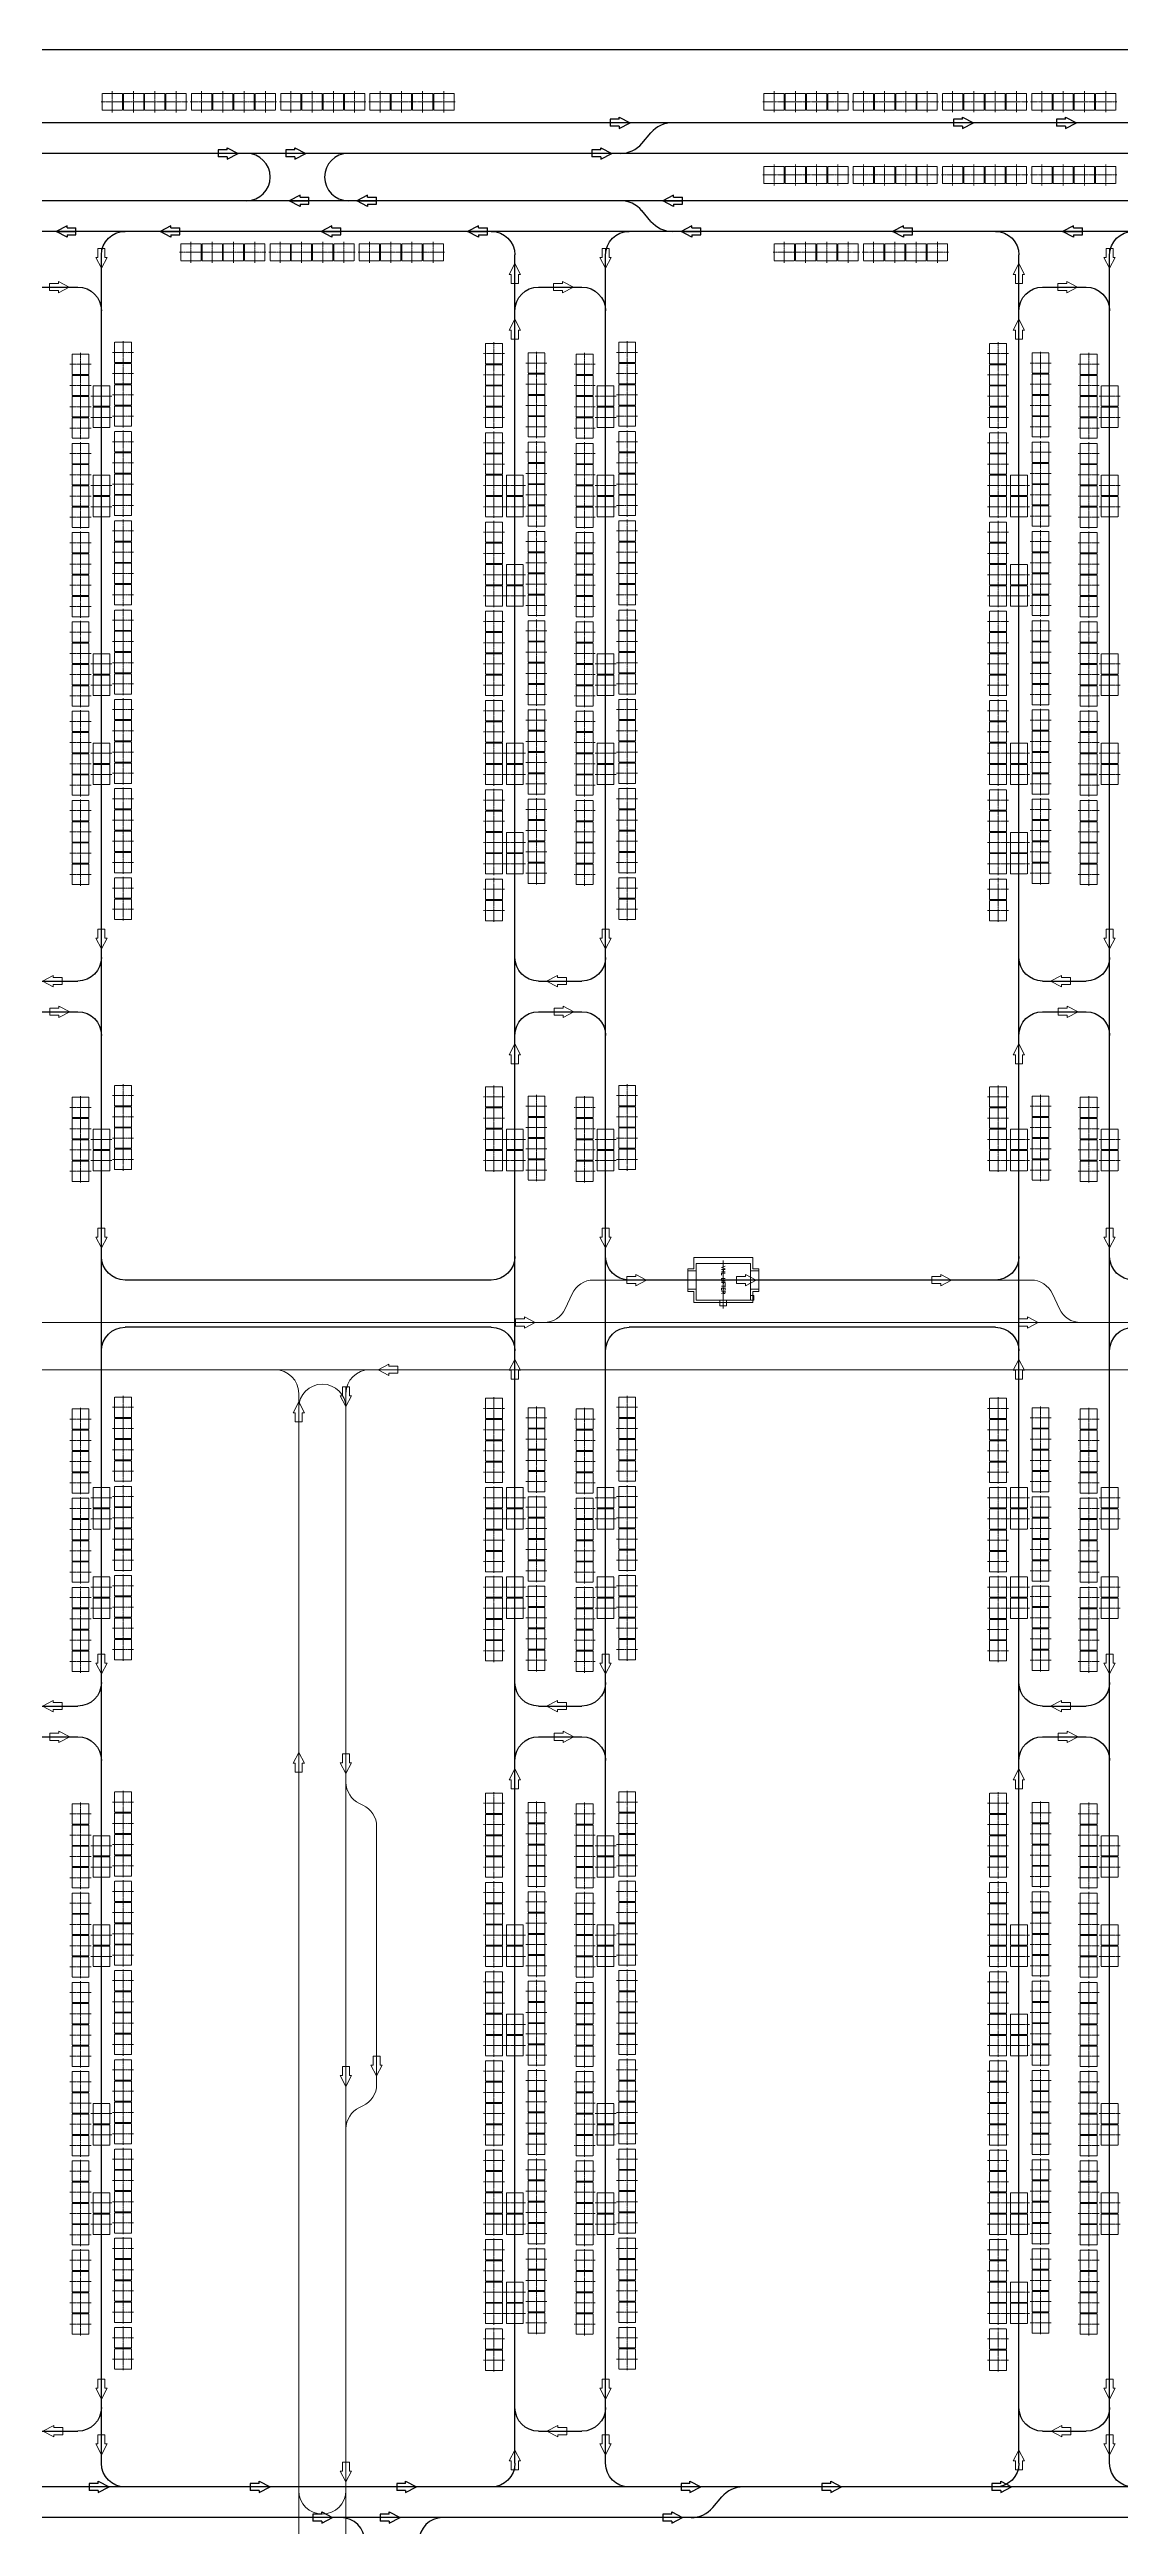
# Model space of a CAD drawing. Header units: millimetres. Extents: x -128 to 670218, y 27186 to 149492.
# Drawn here: x 475648 to 498322, y 80349 to 132785 of the extents above; entities that cross this region are included whole.
import ezdxf
from ezdxf.enums import TextEntityAlignment as Align

# ---------------------------------------------------------------- set-up
doc = ezdxf.new("R2010")
doc.units = ezdxf.units.MM
for name, pattern in [('ACAD_ISO08W100', [36, 24, -3, 6, -3]), ('AM_ISO08W050', [18, 12, -1.5, 3, -1.5]), ('XAT-M16_6F_EQ Layout_20211120$0$ACAD_ISO08W100', [36, 24, -3, 6, -3])]:
    doc.linetypes.add(name, pattern=pattern)
for name, color, linetype, lineweight in [('_CLINE', 4, 'XAT-M16_6F_EQ Layout_20211120$0$ACAD_ISO08W100', 9), ('CL', 4, 'Continuous', 9), ('CLINE', 4, 'ACAD_ISO08W100', 9), ('DIRECT', 40, 'Continuous', 9), ('LINE_EQ', 4, 'AM_ISO08W050', 20), ('LINE_STB', 151, 'Continuous', 30), ('Rail Block(Upper)', 191, 'Continuous', 18), ('Rail_H6022(Upper)', 6, 'Continuous', 18), ('TXT', 3, 'Continuous', 9), ('ZONE', 8, 'Continuous', 9)]:
    doc.layers.add(name, color=color, linetype=linetype, lineweight=lineweight)
doc.layers.add('Rail_H4822(Lower)', color=7, linetype='Continuous')
doc.styles.add('CF-FNT', font='romans.shx', dxfattribs={"width": 0.85, "bigfont": 'bigfont.shx'})

# ---------------------------------------------------------------- blocks, each defined once
blk = doc.blocks.new('*U3')
at = {"color": 0, "linetype": 'ByBlock'}
for p, q in [((-120, -230), (0, 0)), ((0, 0), (0, -420)), ((120, -230), (0, 0)), ((-75, -230), (-120, -230)), ((-75, -230), (-75, -420)), ((75, -420), (-75, -420)), ((75, -230), (75, -420)), ((75, -230), (120, -230))]:
    blk.add_line(p, q, dxfattribs=at)
blk = doc.blocks.new('A$C31676947')
at = {"layer": 'Rail_H4822(Lower)'}
for p, q in [((500, 47250), (500, 500)), ((2420, 47250), (2420, 500)), ((1000, 46570), (1920, 46570)), ((1000, 31870), (1920, 31870)), ((1000, 31220), (1920, 31220)), ((1000, 16520), (1920, 16520)), ((1000, 15870), (1920, 15870)), ((1000, 1180), (1920, 1180))]:
    blk.add_line(p, q, dxfattribs=at)
for centre, start, end in [((0, 47250), 0, 90), ((2920, 47250), 90, 180), ((1000, 46070), 90, 180), ((1920, 46070), 0, 90), ((1000, 32370), 180, 270), ((1920, 32370), 270, 0), ((1000, 30720), 90, 180), ((1920, 30720), 0, 90), ((0, 23700), 270, 0), ((2920, 23700), 180, 270), ((0, 21700), 0, 90), ((2920, 21700), 90, 180), ((1000, 17020), 180, 270), ((1920, 17020), 270, 0), ((1000, 15370), 90, 180), ((1920, 15370), 0, 90), ((1000, 1680), 180, 270), ((1920, 1680), 270, 0), ((0, 500), 270, 0), ((2920, 500), 180, 270)]:
    blk.add_arc(centre, 500, start, end, dxfattribs=at)
at = {"layer": 'DIRECT'}
for p, rotation in [((500, 46970), 180), ((1180, 46570), 89.99999999999999), ((500, 32550), 180), ((500, 23880), 180), ((500, 17200), 180), ((500, 1860), 180), ((500, 680), 180), ((1740, 1180), 270)]:
    blk.add_blockref('*U3', p, dxfattribs=dict(at, rotation=rotation))
for p in [(2420, 47070), (2420, 45890), (2420, 30540), (2420, 21520), (2420, 15190), (2420, 780)]:
    blk.add_blockref('*U3', p, dxfattribs=at)
at = {"layer": 'DIRECT', "lineweight": -2}
for p, rotation in [((1750, 31870), 270), ((1170, 31220), 89.99999999999999), ((1750, 16520), 270), ((1170, 15870), 89.99999999999999)]:
    blk.add_blockref('*U3', p, dxfattribs=dict(at, rotation=rotation))
blk = doc.blocks.new('*U568')
at = {"color": 0, "linetype": 'ByBlock'}
for p, q in [((-120, -230), (0, 0)), ((0, 0), (0, -420)), ((120, -230), (0, 0)), ((-75, -230), (-120, -230)), ((-75, -230), (-75, -420)), ((75, -420), (-75, -420)), ((75, -230), (75, -420)), ((75, -230), (120, -230))]:
    blk.add_line(p, q, dxfattribs=at)
blk = doc.blocks.new('*U569')
at = {"color": 0, "linetype": 'ByBlock'}
for p, q in [((-120, -230), (0, 0)), ((0, 0), (0, -420)), ((120, -230), (0, 0)), ((-75, -230), (-120, -230)), ((-75, -230), (-75, -420)), ((75, -420), (-75, -420)), ((75, -230), (75, -420)), ((75, -230), (120, -230))]:
    blk.add_line(p, q, dxfattribs=at)
blk = doc.blocks.new('*U552')
at = {"color": 0, "linetype": 'ByBlock'}
for p, q in [((-120, -230), (0, 0)), ((0, 0), (0, -420)), ((120, -230), (0, 0)), ((-75, -230), (-120, -230)), ((-75, -230), (-75, -420)), ((75, -420), (-75, -420)), ((75, -230), (75, -420)), ((75, -230), (120, -230))]:
    blk.add_line(p, q, dxfattribs=at)
blk = doc.blocks.new('*U504')
at = {"color": 0, "linetype": 'ByBlock'}
for p, q in [((-120, -230), (0, 0)), ((0, 0), (0, -420)), ((120, -230), (0, 0)), ((-75, -230), (-120, -230)), ((-75, -230), (-75, -420)), ((75, -420), (-75, -420)), ((75, -230), (75, -420)), ((75, -230), (120, -230))]:
    blk.add_line(p, q, dxfattribs=at)
blk = doc.blocks.new('*U505')
at = {"color": 0, "linetype": 'ByBlock'}
for p, q in [((-120, -230), (0, 0)), ((0, 0), (0, -420)), ((120, -230), (0, 0)), ((-75, -230), (-120, -230)), ((-75, -230), (-75, -420)), ((75, -420), (-75, -420)), ((75, -230), (75, -420)), ((75, -230), (120, -230))]:
    blk.add_line(p, q, dxfattribs=at)
blk = doc.blocks.new('*U419')
at = {"color": 0, "linetype": 'ByBlock'}
for p, q in [((-120, -230), (0, 0)), ((0, 0), (0, -420)), ((120, -230), (0, 0)), ((-75, -230), (-120, -230)), ((-75, -230), (-75, -420)), ((75, -420), (-75, -420)), ((75, -230), (75, -420)), ((75, -230), (120, -230))]:
    blk.add_line(p, q, dxfattribs=at)
blk = doc.blocks.new('*U446')
at = {"color": 0, "linetype": 'ByBlock'}
for p, q in [((-120, -230), (0, 0)), ((0, 0), (0, -420)), ((120, -230), (0, 0)), ((-75, -230), (-120, -230)), ((-75, -230), (-75, -420)), ((75, -420), (-75, -420)), ((75, -230), (75, -420)), ((75, -230), (120, -230))]:
    blk.add_line(p, q, dxfattribs=at)
blk = doc.blocks.new('*U710')
at = {"color": 0, "linetype": 'ByBlock'}
for p, q in [((-120, -230), (0, 0)), ((0, 0), (0, -420)), ((120, -230), (0, 0)), ((-75, -230), (-120, -230)), ((-75, -230), (-75, -420)), ((75, -420), (-75, -420)), ((75, -230), (75, -420)), ((75, -230), (120, -230))]:
    blk.add_line(p, q, dxfattribs=at)
blk = doc.blocks.new('*U711')
at = {"color": 0, "linetype": 'ByBlock'}
for p, q in [((-120, -230), (0, 0)), ((0, 0), (0, -420)), ((120, -230), (0, 0)), ((-75, -230), (-120, -230)), ((-75, -230), (-75, -420)), ((75, -420), (-75, -420)), ((75, -230), (75, -420)), ((75, -230), (120, -230))]:
    blk.add_line(p, q, dxfattribs=at)
blk = doc.blocks.new('*U742')
at = {"color": 0, "linetype": 'ByBlock'}
for p, q in [((-120, -230), (0, 0)), ((0, 0), (0, -420)), ((120, -230), (0, 0)), ((-75, -230), (-120, -230)), ((-75, -230), (-75, -420)), ((75, -420), (-75, -420)), ((75, -230), (75, -420)), ((75, -230), (120, -230))]:
    blk.add_line(p, q, dxfattribs=at)
blk = doc.blocks.new('*U743')
at = {"color": 0, "linetype": 'ByBlock'}
for p, q in [((-120, -230), (0, 0)), ((0, 0), (0, -420)), ((120, -230), (0, 0)), ((-75, -230), (-120, -230)), ((-75, -230), (-75, -420)), ((75, -420), (-75, -420)), ((75, -230), (75, -420)), ((75, -230), (120, -230))]:
    blk.add_line(p, q, dxfattribs=at)
blk = doc.blocks.new('*U744')
at = {"color": 0, "linetype": 'ByBlock'}
for p, q in [((-120, -230), (0, 0)), ((0, 0), (0, -420)), ((120, -230), (0, 0)), ((-75, -230), (-120, -230)), ((-75, -230), (-75, -420)), ((75, -420), (-75, -420)), ((75, -230), (75, -420)), ((75, -230), (120, -230))]:
    blk.add_line(p, q, dxfattribs=at)
blk = doc.blocks.new('*U745')
at = {"color": 0, "linetype": 'ByBlock'}
for p, q in [((-120, -230), (0, 0)), ((0, 0), (0, -420)), ((120, -230), (0, 0)), ((-75, -230), (-120, -230)), ((-75, -230), (-75, -420)), ((75, -420), (-75, -420)), ((75, -230), (75, -420)), ((75, -230), (120, -230))]:
    blk.add_line(p, q, dxfattribs=at)
blk = doc.blocks.new('*U726')
at = {"color": 0, "linetype": 'ByBlock'}
for p, q in [((-120, -230), (0, 0)), ((0, 0), (0, -420)), ((120, -230), (0, 0)), ((-75, -230), (-120, -230)), ((-75, -230), (-75, -420)), ((75, -420), (-75, -420)), ((75, -230), (75, -420)), ((75, -230), (120, -230))]:
    blk.add_line(p, q, dxfattribs=at)
blk = doc.blocks.new('*U727')
at = {"color": 0, "linetype": 'ByBlock'}
for p, q in [((-120, -230), (0, 0)), ((0, 0), (0, -420)), ((120, -230), (0, 0)), ((-75, -230), (-120, -230)), ((-75, -230), (-75, -420)), ((75, -420), (-75, -420)), ((75, -230), (75, -420)), ((75, -230), (120, -230))]:
    blk.add_line(p, q, dxfattribs=at)
blk = doc.blocks.new('*U728')
at = {"color": 0, "linetype": 'ByBlock'}
for p, q in [((-120, -230), (0, 0)), ((0, 0), (0, -420)), ((120, -230), (0, 0)), ((-75, -230), (-120, -230)), ((-75, -230), (-75, -420)), ((75, -420), (-75, -420)), ((75, -230), (75, -420)), ((75, -230), (120, -230))]:
    blk.add_line(p, q, dxfattribs=at)
blk = doc.blocks.new('*U729')
at = {"color": 0, "linetype": 'ByBlock'}
for p, q in [((-120, -230), (0, 0)), ((0, 0), (0, -420)), ((120, -230), (0, 0)), ((-75, -230), (-120, -230)), ((-75, -230), (-75, -420)), ((75, -420), (-75, -420)), ((75, -230), (75, -420)), ((75, -230), (120, -230))]:
    blk.add_line(p, q, dxfattribs=at)
blk = doc.blocks.new('*U681')
at = {"color": 0, "linetype": 'ByBlock'}
for p, q in [((-120, -230), (0, 0)), ((0, 0), (0, -420)), ((120, -230), (0, 0)), ((-75, -230), (-120, -230)), ((-75, -230), (-75, -420)), ((75, -420), (-75, -420)), ((75, -230), (75, -420)), ((75, -230), (120, -230))]:
    blk.add_line(p, q, dxfattribs=at)
blk = doc.blocks.new('*U682')
at = {"color": 0, "linetype": 'ByBlock'}
for p, q in [((-120, -230), (0, 0)), ((0, 0), (0, -420)), ((120, -230), (0, 0)), ((-75, -230), (-120, -230)), ((-75, -230), (-75, -420)), ((75, -420), (-75, -420)), ((75, -230), (75, -420)), ((75, -230), (120, -230))]:
    blk.add_line(p, q, dxfattribs=at)
blk = doc.blocks.new('*U391')
at = {"color": 0, "linetype": 'ByBlock'}
for p, q in [((-120, -230), (0, 0)), ((0, 0), (0, -420)), ((120, -230), (0, 0)), ((-75, -230), (-120, -230)), ((-75, -230), (-75, -420)), ((75, -420), (-75, -420)), ((75, -230), (75, -420)), ((75, -230), (120, -230))]:
    blk.add_line(p, q, dxfattribs=at)
blk = doc.blocks.new('*U392')
at = {"color": 0, "linetype": 'ByBlock'}
for p, q in [((-120, -230), (0, 0)), ((0, 0), (0, -420)), ((120, -230), (0, 0)), ((-75, -230), (-120, -230)), ((-75, -230), (-75, -420)), ((75, -420), (-75, -420)), ((75, -230), (75, -420)), ((75, -230), (120, -230))]:
    blk.add_line(p, q, dxfattribs=at)
blk = doc.blocks.new('*U393')
at = {"color": 0, "linetype": 'ByBlock'}
for p, q in [((-120, -230), (0, 0)), ((0, 0), (0, -420)), ((120, -230), (0, 0)), ((-75, -230), (-120, -230)), ((-75, -230), (-75, -420)), ((75, -420), (-75, -420)), ((75, -230), (75, -420)), ((75, -230), (120, -230))]:
    blk.add_line(p, q, dxfattribs=at)
blk = doc.blocks.new('*U394')
at = {"color": 0, "linetype": 'ByBlock'}
for p, q in [((-120, -230), (0, 0)), ((0, 0), (0, -420)), ((120, -230), (0, 0)), ((-75, -230), (-120, -230)), ((-75, -230), (-75, -420)), ((75, -420), (-75, -420)), ((75, -230), (75, -420)), ((75, -230), (120, -230))]:
    blk.add_line(p, q, dxfattribs=at)
blk = doc.blocks.new('*U303')
at = {"color": 0, "linetype": 'ByBlock'}
for p, q in [((-120, -230), (0, 0)), ((0, 0), (0, -420)), ((120, -230), (0, 0)), ((-75, -230), (-120, -230)), ((-75, -230), (-75, -420)), ((75, -420), (-75, -420)), ((75, -230), (75, -420)), ((75, -230), (120, -230))]:
    blk.add_line(p, q, dxfattribs=at)
blk = doc.blocks.new('*U304')
at = {"color": 0, "linetype": 'ByBlock'}
for p, q in [((-120, -230), (0, 0)), ((0, 0), (0, -420)), ((120, -230), (0, 0)), ((-75, -230), (-120, -230)), ((-75, -230), (-75, -420)), ((75, -420), (-75, -420)), ((75, -230), (75, -420)), ((75, -230), (120, -230))]:
    blk.add_line(p, q, dxfattribs=at)
blk = doc.blocks.new('EG-TR_ARW_1-2')
at = {"color": 0, "linetype": 'ByBlock'}
for p, q in [((-120, -230), (0, 0)), ((0, 0), (0, -420)), ((120, -230), (0, 0)), ((-75, -230), (-120, -230)), ((-75, -230), (-75, -420)), ((75, -420), (-75, -420)), ((75, -230), (75, -420)), ((75, -230), (120, -230))]:
    blk.add_line(p, q, dxfattribs=at)
blk = doc.blocks.new('A$C90e8e326')
at = {"layer": 'Rail_H6022(Upper)'}
for p, q in [((485526, 76790), (485675, 77110)), ((486128, 77400), (495389, 77400)), ((495991, 76790), (495842, 77110)), ((341241, 76500), (534316, 76500)), ((534316, 75500), (342241, 75500)), ((479886, 75000), (479886, 28750)), ((480886, 75000), (480886, 28750)), ((481246, 66284), (481175, 66316)), ((481536, 65830), (481536, 60370)), ((481246, 59916), (481175, 59884))]:
    blk.add_line(p, q, dxfattribs=at)
for centre, start, end in [((486128, 76900), 90, 155.1118), ((495389, 76900), 24.8882, 90), ((485073, 77000), 270, 335.1118), ((496444, 77000), 204.8882, 270), ((479386, 75000), 0, 90), ((480386, 74695), 0, 180), ((481386, 75000), 90, 180), ((481386, 66770), 180, 245.1118), ((481036, 65830), 0, 65.1118), ((481036, 60370), 294.8882, 0), ((481386, 59430), 114.8882, 180), ((480386, 51775), 180, 0)]:
    blk.add_arc(centre, 500, start, end, dxfattribs=at)
for p, xscale, rotation in [((487250, 77400), -1, 270), ((495544, 76500), -1, 270), ((481566, 75500), -1.000000000000001, 90), ((480886, 74720), -1, 180), ((480886, 66950), -1, 180), ((481536, 60550), -1, 180), ((480886, 60330), -1, 180), ((480886, 51955), -1, 180)]:
    blk.add_blockref('EG-TR_ARW_1-2', p, dxfattribs=dict(at, xscale=xscale, rotation=rotation))
at = {"layer": 'Rail_H6022(Upper)', "lineweight": -2, "xscale": -1, "rotation": 270}
for p in [(493708, 77400), (484893, 76500)]:
    blk.add_blockref('EG-TR_ARW_1-2', p, dxfattribs=at)
at = {"layer": 'Rail_H6022(Upper)', "xscale": -1}
for p in [(479886, 74820), (479886, 67400)]:
    blk.add_blockref('EG-TR_ARW_1-2', p, dxfattribs=at)
blk = doc.blocks.new('*U825')
at = {"color": 0, "linetype": 'ByBlock', "lineweight": -2}
for points in [[(-350, -575), (-350, 575), (425, 575), (425, -575)], [(196, 575), (196, 750), (-196, 750), (-196, 575)], [(545, -72), (545, 72), (425, 72), (425, -72)], [(196, -750), (196, -575), (-196, -575), (-196, -750)]]:
    blk.add_lwpolyline(points, close=True, dxfattribs=at)
at = {"color": 0}
blk.add_lwpolyline([(325, 650), (325, 575), (425, 575), (425, 650)], close=True, dxfattribs=at)
at = {"layer": 'CL'}
blk.add_line((0, 750), (0, -750), dxfattribs=at)
at = {"layer": 'CLINE'}
blk.add_line((-411, 0), (604, 0), dxfattribs=at)
at = {"layer": 'ZONE'}
for p, q in [((-240, 625), (-475, 625)), ((-475, 625), (-475, -625)), ((-240, 625), (-240, 750)), ((-240, 750), (240, 750)), ((240, 750), (240, 625)), ((240, 625), (475, 625)), ((475, 625), (475, -625)), ((-475, -625), (-240, -625)), ((-240, -625), (-240, -750)), ((-240, -750), (240, -750)), ((240, -750), (240, -625)), ((475, -625), (240, -625))]:
    blk.add_line(p, q, dxfattribs=at)
at = {"layer": 'DIRECT', "lineweight": -2}
blk.add_blockref('EG-TR_ARW_1-2', (0, 700), dxfattribs=at)
at = {"layer": 'TXT', "style": 'CF-FNT', "flags": 8}
blk.add_attdef('UNITID', text='', height=80, dxfattribs=at).set_placement((0, 0), align=Align.MIDDLE_CENTER)
blk = doc.blocks.new('XAT-M16_6F_EQ Layout_20211120$0$EG-12_FOUP_(01)-pv')
at = {"layer": '_CLINE'}
for p, q in [((0, 211), (0, -235)), ((-239, -12), (239, -12))]:
    blk.add_line(p, q, dxfattribs=at)
at = {"layer": 'LINE_EQ'}
blk.add_lwpolyline([(-215, 166), (-215, -190), (215, -190), (215, 166)], close=True, dxfattribs=at)

msp = doc.modelspace()

# ---------------------------------------------------------------- linework, layer by layer
msp.add_lwpolyline([(438756, 132785), (534517, 132785), (534517, 79986), (438756, 79986)], close=True)
at = {"layer": 'Rail_H4822(Lower)'}
for p, q in [((669038, 131236), (407708, 131236)), ((666119, 130586), (407708, 130586)), ((488189, 130798), (488381, 131025)), ((668038, 129586), (408931, 129586)), ((488381, 129148), (488189, 129375)), ((667388, 128936), (414398, 128936)), ((485000, 106736), (477247, 106736)), ((495673, 106736), (487920, 106736)), ((485000, 105736), (477247, 105736)), ((495673, 105736), (487920, 105736)), ((667388, 81186), (414398, 81186)), ((489689, 80748), (489881, 80975)), ((667114, 80536), (411771, 80536))]:
    msp.add_line(p, q, dxfattribs=at)
for centre, radius, start, end in [((488838, 130636), 600, 90, 139.6984), ((479821, 130086), 500, 270, 90), ((481971, 130086), 500, 90, 270), ((487731, 131186), 600, 270, 319.6984), ((487731, 128986), 600, 40.3016, 90), ((488838, 129536), 600, 220.3016, 270), ((490338, 80586), 600, 90, 139.6984), ((481821, 80036), 500, 270, 90), ((483971, 80036), 500, 90, 270), ((489231, 81136), 600, 270, 319.6984)]:
    msp.add_arc(centre, radius, start, end, dxfattribs=at)

# ---------------------------------------------------------------- block references
at = {"layer": 'LINE_EQ', "rotation": 89.99999999999999}
for p in [(476735, 125448), (487408, 125448), (498081, 125448), (476735, 124998), (487408, 124998), (498081, 124998), (476735, 123558), (485488, 123558), (487408, 123558), (496161, 123558), (498081, 123558), (476735, 123108), (485488, 123108), (487408, 123108), (496161, 123108), (498081, 123108), (485488, 121668), (496161, 121668), (485488, 121218), (496161, 121218), (476735, 119778), (476735, 119328), (487408, 119778), (487408, 119328), (498081, 119778), (498081, 119328), (476735, 117888), (485488, 117888), (487408, 117888), (496161, 117888), (498081, 117888), (476735, 117438), (485488, 117438), (487408, 117438), (496161, 117438), (498081, 117438), (485488, 115998), (496161, 115998), (485488, 115548), (496161, 115548), (476735, 109714), (485488, 109714), (487408, 109714), (496161, 109714), (498081, 109714), (476735, 109264), (485488, 109264), (487408, 109264), (496161, 109264), (498081, 109264), (476735, 102127), (485488, 102127), (487408, 102127), (496161, 102127), (498081, 102127), (476735, 101677), (485488, 101677), (487408, 101677), (496161, 101677), (498081, 101677), (476735, 100237), (485488, 100237), (487408, 100237), (496161, 100237), (498081, 100237), (476735, 99787), (485488, 99787), (487408, 99787), (496161, 99787), (498081, 99787), (476735, 94758), (487408, 94758), (498081, 94758), (476735, 94308), (487408, 94308), (498081, 94308), (476735, 92868), (485488, 92868), (487408, 92868), (496161, 92868), (498081, 92868), (476735, 92418), (485488, 92418), (487408, 92418), (496161, 92418), (498081, 92418), (485488, 90978), (485488, 90528), (496161, 90978), (496161, 90528), (476735, 89088), (487408, 89088), (498081, 89088), (476735, 88638), (487408, 88638), (498081, 88638), (476735, 87198), (485488, 87198), (487408, 87198), (496161, 87198), (498081, 87198), (476735, 86748), (485488, 86748), (487408, 86748), (496161, 86748), (498081, 86748), (485488, 85308), (496161, 85308), (485488, 84858), (496161, 84858)]:
    msp.add_blockref('XAT-M16_6F_EQ Layout_20211120$0$EG-12_FOUP_(01)-pv', p, dxfattribs=at)
at = {"layer": 'LINE_STB'}
for p in [(476977, 131691), (477427, 131691), (477877, 131691), (478327, 131691), (478867, 131691), (479317, 131691), (479767, 131691), (480217, 131691), (480757, 131691), (481207, 131691), (481657, 131691), (482107, 131691), (482647, 131691), (483097, 131691), (483547, 131691), (483997, 131691), (490989, 131692), (491439, 131692), (491889, 131692), (492339, 131692), (492879, 131692), (493329, 131692), (493779, 131692), (494229, 131692), (494769, 131692), (495219, 131692), (495669, 131692), (496119, 131692), (496659, 131692), (497109, 131692), (497559, 131692), (498009, 131692), (490989, 130143), (491439, 130143), (491889, 130143), (492339, 130143), (492879, 130143), (493329, 130143), (493779, 130143), (494229, 130143), (494769, 130143), (495219, 130143), (495669, 130143), (496119, 130143), (496659, 130143), (497109, 130143), (497559, 130143), (498009, 130143)]:
    msp.add_blockref('XAT-M16_6F_EQ Layout_20211120$0$EG-12_FOUP_(01)-pv', p, dxfattribs=at)
for p, rotation in [((478642, 128481), 180), ((479092, 128481), 180), ((479542, 128481), 180), ((479992, 128481), 180), ((480532, 128481), 180), ((480982, 128481), 180), ((481432, 128481), 180), ((481882, 128481), 180), ((482422, 128481), 180), ((482872, 128481), 180), ((483322, 128481), 180), ((483772, 128481), 180), ((491205, 128481), 180), ((491655, 128481), 180), ((492105, 128481), 180), ((492555, 128481), 180), ((493095, 128481), 180), ((493545, 128481), 180), ((493995, 128481), 180), ((494445, 128481), 180), ((477192, 126374), 89.99999999999999), ((485045, 126348), 89.99999999999999), ((485945, 126149), 89.99999999999999), ((487865, 126374), 89.99999999999999), ((495718, 126348), 89.99999999999999), ((496618, 126149), 89.99999999999999), ((476292, 126123), 89.99999999999999), ((476292, 125673), 89.99999999999999), ((477192, 125924), 89.99999999999999), ((485045, 125898), 89.99999999999999), ((485945, 125699), 89.99999999999999), ((486965, 126123), 89.99999999999999), ((486965, 125673), 89.99999999999999), ((487865, 125924), 89.99999999999999), ((495718, 125898), 89.99999999999999), ((496618, 125699), 89.99999999999999), ((497638, 126123), 89.99999999999999), ((497638, 125673), 89.99999999999999), ((476292, 125223), 89.99999999999999), ((477192, 125474), 89.99999999999999), ((485045, 125448), 89.99999999999999), ((485945, 125249), 89.99999999999999), ((486965, 125223), 89.99999999999999), ((487865, 125474), 89.99999999999999), ((495718, 125448), 89.99999999999999), ((496618, 125249), 89.99999999999999), ((497638, 125223), 89.99999999999999), ((476292, 124773), 89.99999999999999), ((477192, 125024), 89.99999999999999), ((485045, 124998), 89.99999999999999), ((485945, 124799), 89.99999999999999), ((486965, 124773), 89.99999999999999), ((487865, 125024), 89.99999999999999), ((495718, 124998), 89.99999999999999), ((496618, 124799), 89.99999999999999), ((497638, 124773), 89.99999999999999), ((476292, 124233), 89.99999999999999), ((477192, 124484), 89.99999999999999), ((485045, 124458), 89.99999999999999), ((485945, 124259), 89.99999999999999), ((486965, 124233), 89.99999999999999), ((487865, 124484), 89.99999999999999), ((495718, 124458), 89.99999999999999), ((496618, 124259), 89.99999999999999), ((497638, 124233), 89.99999999999999), ((476292, 123783), 89.99999999999999), ((477192, 124034), 89.99999999999999), ((477192, 123584), 89.99999999999999), ((485045, 124008), 89.99999999999999), ((485045, 123558), 89.99999999999999), ((485945, 123809), 89.99999999999999), ((486965, 123783), 89.99999999999999), ((487865, 124034), 89.99999999999999), ((487865, 123584), 89.99999999999999), ((495718, 124008), 89.99999999999999), ((495718, 123558), 89.99999999999999), ((496618, 123809), 89.99999999999999), ((497638, 123783), 89.99999999999999), ((476292, 123333), 89.99999999999999), ((477192, 123134), 89.99999999999999), ((485045, 123108), 89.99999999999999), ((485945, 123359), 89.99999999999999), ((486965, 123333), 89.99999999999999), ((487865, 123134), 89.99999999999999), ((495718, 123108), 89.99999999999999), ((496618, 123359), 89.99999999999999), ((497638, 123333), 89.99999999999999), ((476292, 122883), 89.99999999999999), ((477192, 122594), 89.99999999999999), ((485045, 122568), 89.99999999999999), ((485945, 122909), 89.99999999999999), ((486965, 122883), 89.99999999999999), ((487865, 122594), 89.99999999999999), ((495718, 122568), 89.99999999999999), ((496618, 122909), 89.99999999999999), ((497638, 122883), 89.99999999999999), ((476292, 122343), 89.99999999999999), ((477192, 122144), 89.99999999999999), ((485045, 122118), 89.99999999999999), ((485945, 122369), 89.99999999999999), ((486965, 122343), 89.99999999999999), ((487865, 122144), 89.99999999999999), ((495718, 122118), 89.99999999999999), ((496618, 122369), 89.99999999999999), ((497638, 122343), 89.99999999999999), ((476292, 121893), 89.99999999999999), ((476292, 121443), 89.99999999999999), ((477192, 121694), 89.99999999999999), ((485045, 121668), 89.99999999999999), ((485945, 121919), 89.99999999999999), ((485945, 121469), 89.99999999999999), ((486965, 121893), 89.99999999999999), ((486965, 121443), 89.99999999999999), ((487865, 121694), 89.99999999999999), ((495718, 121668), 89.99999999999999), ((496618, 121919), 89.99999999999999), ((496618, 121469), 89.99999999999999), ((497638, 121893), 89.99999999999999), ((497638, 121443), 89.99999999999999), ((476292, 120993), 89.99999999999999), ((477192, 121244), 89.99999999999999), ((485045, 121218), 89.99999999999999), ((485945, 121019), 89.99999999999999), ((486965, 120993), 89.99999999999999), ((487865, 121244), 89.99999999999999), ((495718, 121218), 89.99999999999999), ((496618, 121019), 89.99999999999999), ((497638, 120993), 89.99999999999999), ((476292, 120453), 89.99999999999999), ((477192, 120704), 89.99999999999999), ((485045, 120678), 89.99999999999999), ((485945, 120479), 89.99999999999999), ((486965, 120453), 89.99999999999999), ((487865, 120704), 89.99999999999999), ((495718, 120678), 89.99999999999999), ((496618, 120479), 89.99999999999999), ((497638, 120453), 89.99999999999999), ((476292, 120003), 89.99999999999999), ((477192, 120254), 89.99999999999999), ((485045, 120228), 89.99999999999999), ((485945, 120029), 89.99999999999999), ((486965, 120003), 89.99999999999999), ((487865, 120254), 89.99999999999999), ((495718, 120228), 89.99999999999999), ((496618, 120029), 89.99999999999999), ((497638, 120003), 89.99999999999999), ((476292, 119553), 89.99999999999999), ((477192, 119804), 89.99999999999999), ((477192, 119354), 89.99999999999999), ((485045, 119778), 89.99999999999999), ((485045, 119328), 89.99999999999999), ((485945, 119579), 89.99999999999999), ((486965, 119553), 89.99999999999999), ((487865, 119804), 89.99999999999999), ((487865, 119354), 89.99999999999999), ((495718, 119778), 89.99999999999999), ((495718, 119328), 89.99999999999999), ((496618, 119579), 89.99999999999999), ((497638, 119553), 89.99999999999999), ((476292, 119103), 89.99999999999999), ((477192, 118814), 89.99999999999999), ((485945, 119129), 89.99999999999999), ((486965, 119103), 89.99999999999999), ((487865, 118814), 89.99999999999999), ((496618, 119129), 89.99999999999999), ((497638, 119103), 89.99999999999999), ((476292, 118563), 89.99999999999999), ((477192, 118364), 89.99999999999999), ((485045, 118788), 89.99999999999999), ((485045, 118338), 89.99999999999999), ((485945, 118589), 89.99999999999999), ((486965, 118563), 89.99999999999999), ((487865, 118364), 89.99999999999999), ((495718, 118788), 89.99999999999999), ((495718, 118338), 89.99999999999999), ((496618, 118589), 89.99999999999999), ((497638, 118563), 89.99999999999999), ((476292, 118113), 89.99999999999999), ((477192, 117914), 89.99999999999999), ((485045, 117888), 89.99999999999999), ((485945, 118139), 89.99999999999999), ((486965, 118113), 89.99999999999999), ((487865, 117914), 89.99999999999999), ((495718, 117888), 89.99999999999999), ((496618, 118139), 89.99999999999999), ((497638, 118113), 89.99999999999999), ((476292, 117663), 89.99999999999999), ((477192, 117464), 89.99999999999999), ((485045, 117438), 89.99999999999999), ((485945, 117689), 89.99999999999999), ((485945, 117239), 89.99999999999999), ((486965, 117663), 89.99999999999999), ((487865, 117464), 89.99999999999999), ((495718, 117438), 89.99999999999999), ((496618, 117689), 89.99999999999999), ((496618, 117239), 89.99999999999999), ((497638, 117663), 89.99999999999999), ((476292, 117213), 89.99999999999999), ((477192, 116924), 89.99999999999999), ((485045, 116898), 89.99999999999999), ((485945, 116699), 89.99999999999999), ((486965, 117213), 89.99999999999999), ((487865, 116924), 89.99999999999999), ((495718, 116898), 89.99999999999999), ((496618, 116699), 89.99999999999999), ((497638, 117213), 89.99999999999999), ((476292, 116673), 89.99999999999999), ((476292, 116223), 89.99999999999999), ((477192, 116474), 89.99999999999999), ((485045, 116448), 89.99999999999999), ((485945, 116249), 89.99999999999999), ((486965, 116673), 89.99999999999999), ((486965, 116223), 89.99999999999999), ((487865, 116474), 89.99999999999999), ((495718, 116448), 89.99999999999999), ((496618, 116249), 89.99999999999999), ((497638, 116673), 89.99999999999999), ((497638, 116223), 89.99999999999999), ((476292, 115773), 89.99999999999999), ((477192, 116024), 89.99999999999999), ((485045, 115998), 89.99999999999999), ((485945, 115799), 89.99999999999999), ((486965, 115773), 89.99999999999999), ((487865, 116024), 89.99999999999999), ((495718, 115998), 89.99999999999999), ((496618, 115799), 89.99999999999999), ((497638, 115773), 89.99999999999999), ((476292, 115323), 89.99999999999999), ((477192, 115574), 89.99999999999999), ((485045, 115548), 89.99999999999999), ((485945, 115349), 89.99999999999999), ((486965, 115323), 89.99999999999999), ((487865, 115574), 89.99999999999999), ((495718, 115548), 89.99999999999999), ((496618, 115349), 89.99999999999999), ((497638, 115323), 89.99999999999999), ((477192, 115034), 89.99999999999999), ((485045, 115008), 89.99999999999999), ((487865, 115034), 89.99999999999999), ((495718, 115008), 89.99999999999999), ((477192, 114584), 89.99999999999999), ((485045, 114558), 89.99999999999999), ((487865, 114584), 89.99999999999999), ((495718, 114558), 89.99999999999999), ((477192, 110640), 89.99999999999999), ((485045, 110614), 89.99999999999999), ((485945, 110415), 89.99999999999999), ((487865, 110640), 89.99999999999999), ((495718, 110614), 89.99999999999999), ((496618, 110415), 89.99999999999999), ((476292, 110389), 89.99999999999999), ((476292, 109939), 89.99999999999999), ((477192, 110190), 89.99999999999999), ((485045, 110164), 89.99999999999999), ((485945, 109965), 89.99999999999999), ((486965, 110389), 89.99999999999999), ((486965, 109939), 89.99999999999999), ((487865, 110190), 89.99999999999999), ((495718, 110164), 89.99999999999999), ((496618, 109965), 89.99999999999999), ((497638, 110389), 89.99999999999999), ((497638, 109939), 89.99999999999999), ((476292, 109489), 89.99999999999999), ((477192, 109740), 89.99999999999999), ((485045, 109714), 89.99999999999999), ((485945, 109515), 89.99999999999999), ((486965, 109489), 89.99999999999999), ((487865, 109740), 89.99999999999999), ((495718, 109714), 89.99999999999999), ((496618, 109515), 89.99999999999999), ((497638, 109489), 89.99999999999999), ((476292, 109039), 89.99999999999999), ((477192, 109290), 89.99999999999999), ((485045, 109264), 89.99999999999999), ((485945, 109065), 89.99999999999999), ((486965, 109039), 89.99999999999999), ((487865, 109290), 89.99999999999999), ((495718, 109264), 89.99999999999999), ((496618, 109065), 89.99999999999999), ((497638, 109039), 89.99999999999999), ((476292, 103792), 89.99999999999999), ((477192, 104043), 89.99999999999999), ((477192, 103593), 89.99999999999999), ((485045, 104017), 89.99999999999999), ((485945, 103818), 89.99999999999999), ((486965, 103792), 89.99999999999999), ((487865, 104043), 89.99999999999999), ((487865, 103593), 89.99999999999999), ((495718, 104017), 89.99999999999999), ((496618, 103818), 89.99999999999999), ((497638, 103792), 89.99999999999999), ((476292, 103342), 89.99999999999999), ((477192, 103143), 89.99999999999999), ((485045, 103567), 89.99999999999999), ((485045, 103117), 89.99999999999999), ((485945, 103368), 89.99999999999999), ((486965, 103342), 89.99999999999999), ((487865, 103143), 89.99999999999999), ((495718, 103567), 89.99999999999999), ((495718, 103117), 89.99999999999999), ((496618, 103368), 89.99999999999999), ((497638, 103342), 89.99999999999999), ((476292, 102892), 89.99999999999999), ((477192, 102693), 89.99999999999999), ((485045, 102667), 89.99999999999999), ((485945, 102918), 89.99999999999999), ((486965, 102892), 89.99999999999999), ((487865, 102693), 89.99999999999999), ((495718, 102667), 89.99999999999999), ((496618, 102918), 89.99999999999999), ((497638, 102892), 89.99999999999999), ((476292, 102442), 89.99999999999999), ((477192, 102153), 89.99999999999999), ((485045, 102127), 89.99999999999999), ((485945, 102468), 89.99999999999999), ((486965, 102442), 89.99999999999999), ((487865, 102153), 89.99999999999999), ((495718, 102127), 89.99999999999999), ((496618, 102468), 89.99999999999999), ((497638, 102442), 89.99999999999999), ((476292, 101902), 89.99999999999999), ((477192, 101703), 89.99999999999999), ((485045, 101677), 89.99999999999999), ((485945, 101928), 89.99999999999999), ((486965, 101902), 89.99999999999999), ((487865, 101703), 89.99999999999999), ((495718, 101677), 89.99999999999999), ((496618, 101928), 89.99999999999999), ((497638, 101902), 89.99999999999999), ((476292, 101452), 89.99999999999999), ((476292, 101002), 89.99999999999999), ((477192, 101253), 89.99999999999999), ((485045, 101227), 89.99999999999999), ((485945, 101478), 89.99999999999999), ((485945, 101028), 89.99999999999999), ((486965, 101452), 89.99999999999999), ((486965, 101002), 89.99999999999999), ((487865, 101253), 89.99999999999999), ((495718, 101227), 89.99999999999999), ((496618, 101478), 89.99999999999999), ((496618, 101028), 89.99999999999999), ((497638, 101452), 89.99999999999999), ((497638, 101002), 89.99999999999999), ((476292, 100552), 89.99999999999999), ((477192, 100803), 89.99999999999999), ((485045, 100777), 89.99999999999999), ((485945, 100578), 89.99999999999999), ((486965, 100552), 89.99999999999999), ((487865, 100803), 89.99999999999999), ((495718, 100777), 89.99999999999999), ((496618, 100578), 89.99999999999999), ((497638, 100552), 89.99999999999999), ((476292, 100012), 89.99999999999999), ((477192, 100263), 89.99999999999999), ((485045, 100237), 89.99999999999999), ((485945, 100038), 89.99999999999999), ((486965, 100012), 89.99999999999999), ((487865, 100263), 89.99999999999999), ((495718, 100237), 89.99999999999999), ((496618, 100038), 89.99999999999999), ((497638, 100012), 89.99999999999999), ((476292, 99562), 89.99999999999999), ((477192, 99813), 89.99999999999999), ((485045, 99787), 89.99999999999999), ((485945, 99588), 89.99999999999999), ((486965, 99562), 89.99999999999999), ((487865, 99813), 89.99999999999999), ((495718, 99787), 89.99999999999999), ((496618, 99588), 89.99999999999999), ((497638, 99562), 89.99999999999999), ((476292, 99112), 89.99999999999999), ((477192, 99363), 89.99999999999999), ((477192, 98913), 89.99999999999999), ((485045, 99337), 89.99999999999999), ((485045, 98887), 89.99999999999999), ((485945, 99138), 89.99999999999999), ((486965, 99112), 89.99999999999999), ((487865, 99363), 89.99999999999999), ((487865, 98913), 89.99999999999999), ((495718, 99337), 89.99999999999999), ((495718, 98887), 89.99999999999999), ((496618, 99138), 89.99999999999999), ((497638, 99112), 89.99999999999999), ((476292, 98662), 89.99999999999999), ((485945, 98688), 89.99999999999999), ((486965, 98662), 89.99999999999999), ((496618, 98688), 89.99999999999999), ((497638, 98662), 89.99999999999999), ((476292, 95433), 89.99999999999999), ((477192, 95684), 89.99999999999999), ((477192, 95234), 89.99999999999999), ((485045, 95658), 89.99999999999999), ((485045, 95208), 89.99999999999999), ((485945, 95459), 89.99999999999999), ((486965, 95433), 89.99999999999999), ((487865, 95684), 89.99999999999999), ((487865, 95234), 89.99999999999999), ((495718, 95658), 89.99999999999999), ((495718, 95208), 89.99999999999999), ((496618, 95459), 89.99999999999999), ((497638, 95433), 89.99999999999999), ((476292, 94983), 89.99999999999999), ((477192, 94784), 89.99999999999999), ((485045, 94758), 89.99999999999999), ((485945, 95009), 89.99999999999999), ((486965, 94983), 89.99999999999999), ((487865, 94784), 89.99999999999999), ((495718, 94758), 89.99999999999999), ((496618, 95009), 89.99999999999999), ((497638, 94983), 89.99999999999999), ((476292, 94533), 89.99999999999999), ((477192, 94334), 89.99999999999999), ((485045, 94308), 89.99999999999999), ((485945, 94559), 89.99999999999999), ((486965, 94533), 89.99999999999999), ((487865, 94334), 89.99999999999999), ((495718, 94308), 89.99999999999999), ((496618, 94559), 89.99999999999999), ((497638, 94533), 89.99999999999999), ((476292, 94083), 89.99999999999999), ((477192, 93794), 89.99999999999999), ((485045, 93768), 89.99999999999999), ((485945, 94109), 89.99999999999999), ((486965, 94083), 89.99999999999999), ((487865, 93794), 89.99999999999999), ((495718, 93768), 89.99999999999999), ((496618, 94109), 89.99999999999999), ((497638, 94083), 89.99999999999999), ((476292, 93543), 89.99999999999999), ((477192, 93344), 89.99999999999999), ((485045, 93318), 89.99999999999999), ((485945, 93569), 89.99999999999999), ((485945, 93119), 89.99999999999999), ((486965, 93543), 89.99999999999999), ((487865, 93344), 89.99999999999999), ((495718, 93318), 89.99999999999999), ((496618, 93569), 89.99999999999999), ((496618, 93119), 89.99999999999999), ((497638, 93543), 89.99999999999999), ((476292, 93093), 89.99999999999999), ((476292, 92643), 89.99999999999999), ((477192, 92894), 89.99999999999999), ((485045, 92868), 89.99999999999999), ((485945, 92669), 89.99999999999999), ((486965, 93093), 89.99999999999999), ((486965, 92643), 89.99999999999999), ((487865, 92894), 89.99999999999999), ((495718, 92868), 89.99999999999999), ((496618, 92669), 89.99999999999999), ((497638, 93093), 89.99999999999999), ((497638, 92643), 89.99999999999999), ((476292, 92193), 89.99999999999999), ((477192, 92444), 89.99999999999999), ((485045, 92418), 89.99999999999999), ((485945, 92219), 89.99999999999999), ((486965, 92193), 89.99999999999999), ((487865, 92444), 89.99999999999999), ((495718, 92418), 89.99999999999999), ((496618, 92219), 89.99999999999999), ((497638, 92193), 89.99999999999999), ((476292, 91653), 89.99999999999999), ((477192, 91904), 89.99999999999999), ((485045, 91878), 89.99999999999999), ((485945, 91679), 89.99999999999999), ((486965, 91653), 89.99999999999999), ((487865, 91904), 89.99999999999999), ((495718, 91878), 89.99999999999999), ((496618, 91679), 89.99999999999999), ((497638, 91653), 89.99999999999999), ((476292, 91203), 89.99999999999999), ((477192, 91454), 89.99999999999999), ((477192, 91004), 89.99999999999999), ((485045, 91428), 89.99999999999999), ((485945, 91229), 89.99999999999999), ((486965, 91203), 89.99999999999999), ((487865, 91454), 89.99999999999999), ((487865, 91004), 89.99999999999999), ((495718, 91428), 89.99999999999999), ((496618, 91229), 89.99999999999999), ((497638, 91203), 89.99999999999999), ((476292, 90753), 89.99999999999999), ((477192, 90554), 89.99999999999999), ((485045, 90978), 89.99999999999999), ((485045, 90528), 89.99999999999999), ((485945, 90779), 89.99999999999999), ((486965, 90753), 89.99999999999999), ((487865, 90554), 89.99999999999999), ((495718, 90978), 89.99999999999999), ((495718, 90528), 89.99999999999999), ((496618, 90779), 89.99999999999999), ((497638, 90753), 89.99999999999999), ((476292, 90303), 89.99999999999999), ((477192, 90014), 89.99999999999999), ((485045, 89988), 89.99999999999999), ((485945, 90329), 89.99999999999999), ((486965, 90303), 89.99999999999999), ((487865, 90014), 89.99999999999999), ((495718, 89988), 89.99999999999999), ((496618, 90329), 89.99999999999999), ((497638, 90303), 89.99999999999999), ((476292, 89763), 89.99999999999999), ((477192, 89564), 89.99999999999999), ((485045, 89538), 89.99999999999999), ((485945, 89789), 89.99999999999999), ((486965, 89763), 89.99999999999999), ((487865, 89564), 89.99999999999999), ((495718, 89538), 89.99999999999999), ((496618, 89789), 89.99999999999999), ((497638, 89763), 89.99999999999999), ((476292, 89313), 89.99999999999999), ((477192, 89114), 89.99999999999999), ((485045, 89088), 89.99999999999999), ((485945, 89339), 89.99999999999999), ((486965, 89313), 89.99999999999999), ((487865, 89114), 89.99999999999999), ((495718, 89088), 89.99999999999999), ((496618, 89339), 89.99999999999999), ((497638, 89313), 89.99999999999999), ((476292, 88863), 89.99999999999999), ((476292, 88413), 89.99999999999999), ((477192, 88664), 89.99999999999999), ((485045, 88638), 89.99999999999999), ((485945, 88889), 89.99999999999999), ((485945, 88439), 89.99999999999999), ((486965, 88863), 89.99999999999999), ((486965, 88413), 89.99999999999999), ((487865, 88664), 89.99999999999999), ((495718, 88638), 89.99999999999999), ((496618, 88889), 89.99999999999999), ((496618, 88439), 89.99999999999999), ((497638, 88863), 89.99999999999999), ((497638, 88413), 89.99999999999999), ((476292, 87873), 89.99999999999999), ((477192, 88124), 89.99999999999999), ((485045, 88098), 89.99999999999999), ((485945, 87899), 89.99999999999999), ((486965, 87873), 89.99999999999999), ((487865, 88124), 89.99999999999999), ((495718, 88098), 89.99999999999999), ((496618, 87899), 89.99999999999999), ((497638, 87873), 89.99999999999999), ((476292, 87423), 89.99999999999999), ((477192, 87674), 89.99999999999999), ((485045, 87648), 89.99999999999999), ((485945, 87449), 89.99999999999999), ((486965, 87423), 89.99999999999999), ((487865, 87674), 89.99999999999999), ((495718, 87648), 89.99999999999999), ((496618, 87449), 89.99999999999999), ((497638, 87423), 89.99999999999999), ((476292, 86973), 89.99999999999999), ((477192, 87224), 89.99999999999999), ((485045, 87198), 89.99999999999999), ((485945, 86999), 89.99999999999999), ((486965, 86973), 89.99999999999999), ((487865, 87224), 89.99999999999999), ((495718, 87198), 89.99999999999999), ((496618, 86999), 89.99999999999999), ((497638, 86973), 89.99999999999999), ((476292, 86523), 89.99999999999999), ((477192, 86774), 89.99999999999999), ((485045, 86748), 89.99999999999999), ((485945, 86549), 89.99999999999999), ((486965, 86523), 89.99999999999999), ((487865, 86774), 89.99999999999999), ((495718, 86748), 89.99999999999999), ((496618, 86549), 89.99999999999999), ((497638, 86523), 89.99999999999999), ((476292, 85983), 89.99999999999999), ((477192, 86234), 89.99999999999999), ((477192, 85784), 89.99999999999999), ((485045, 86208), 89.99999999999999), ((485045, 85758), 89.99999999999999), ((485945, 86009), 89.99999999999999), ((486965, 85983), 89.99999999999999), ((487865, 86234), 89.99999999999999), ((487865, 85784), 89.99999999999999), ((495718, 86208), 89.99999999999999), ((495718, 85758), 89.99999999999999), ((496618, 86009), 89.99999999999999), ((497638, 85983), 89.99999999999999), ((476292, 85533), 89.99999999999999), ((477192, 85334), 89.99999999999999), ((485045, 85308), 89.99999999999999), ((485945, 85559), 89.99999999999999), ((486965, 85533), 89.99999999999999), ((487865, 85334), 89.99999999999999), ((495718, 85308), 89.99999999999999), ((496618, 85559), 89.99999999999999), ((497638, 85533), 89.99999999999999), ((476292, 85083), 89.99999999999999), ((477192, 84884), 89.99999999999999), ((485045, 84858), 89.99999999999999), ((485945, 85109), 89.99999999999999), ((486965, 85083), 89.99999999999999), ((487865, 84884), 89.99999999999999), ((495718, 84858), 89.99999999999999), ((496618, 85109), 89.99999999999999), ((497638, 85083), 89.99999999999999), ((476292, 84633), 89.99999999999999), ((477192, 84344), 89.99999999999999), ((485045, 84318), 89.99999999999999), ((485945, 84659), 89.99999999999999), ((486965, 84633), 89.99999999999999), ((487865, 84344), 89.99999999999999), ((495718, 84318), 89.99999999999999), ((496618, 84659), 89.99999999999999), ((497638, 84633), 89.99999999999999), ((477192, 83894), 89.99999999999999), ((485045, 83868), 89.99999999999999), ((487865, 83894), 89.99999999999999), ((495718, 83868), 89.99999999999999)]:
    msp.add_blockref('XAT-M16_6F_EQ Layout_20211120$0$EG-12_FOUP_(01)-pv', p, dxfattribs=dict(at, rotation=rotation))
at = {"layer": 'Rail Block(Upper)'}
ref = msp.add_blockref('*U825', (489912, 106736), dxfattribs=dict(at, rotation=270))
ref.add_attrib('UNITID', 'VHL LIFTER', dxfattribs={"layer": 'TXT', "height": 80, "rotation": 270, "style": 'CF-FNT'}).set_placement((489912, 106736), align=Align.MIDDLE_CENTER)
at = {"layer": 'Rail_H4822(Lower)', "xscale": -1}
for name, p, rotation in [('*U391', (487938, 131236), 270), ('*U681', (495209, 131236), 270), ('*U682', (497389, 131236), 270), ('*U504', (479641, 130586), 270), ('*U569', (481071, 130586), 270), ('*U392', (487551, 130586), 270), ('*U505', (480721, 129586), 90), ('*U568', (482151, 129586), 90), ('*U394', (488631, 129586), 90), ('*U446', (475788, 128936), 90), ('*U711', (477988, 128936), 90), ('*U745', (481398, 128936), 90), ('*U729', (484498, 128936), 90), ('*U393', (489018, 128936), 90), ('*U743', (493498, 128936), 90), ('*U727', (497098, 128936), 90), ('A$C31676947', (474327, 128936), 180), ('A$C31676947', (485000, 128936), 180), ('A$C31676947', (495673, 128936), 180), ('*U710', (476908, 81186), 270), ('*U744', (480318, 81186), 270), ('*U728', (483418, 81186), 270), ('*U303', (489438, 81186), 270), ('*U742', (492418, 81186), 270), ('*U726', (496018, 81186), 270), ('*U419', (481641, 80536), 270), ('*U552', (483071, 80536), 270), ('*U304', (489051, 80536), 270)]:
    msp.add_blockref(name, p, dxfattribs=dict(at, rotation=rotation))
at = {"layer": 'Rail_H4822(Lower)'}
msp.add_blockref('A$C90e8e326', (1038, 29336), dxfattribs=at)

doc.saveas('drawing.dxf')
